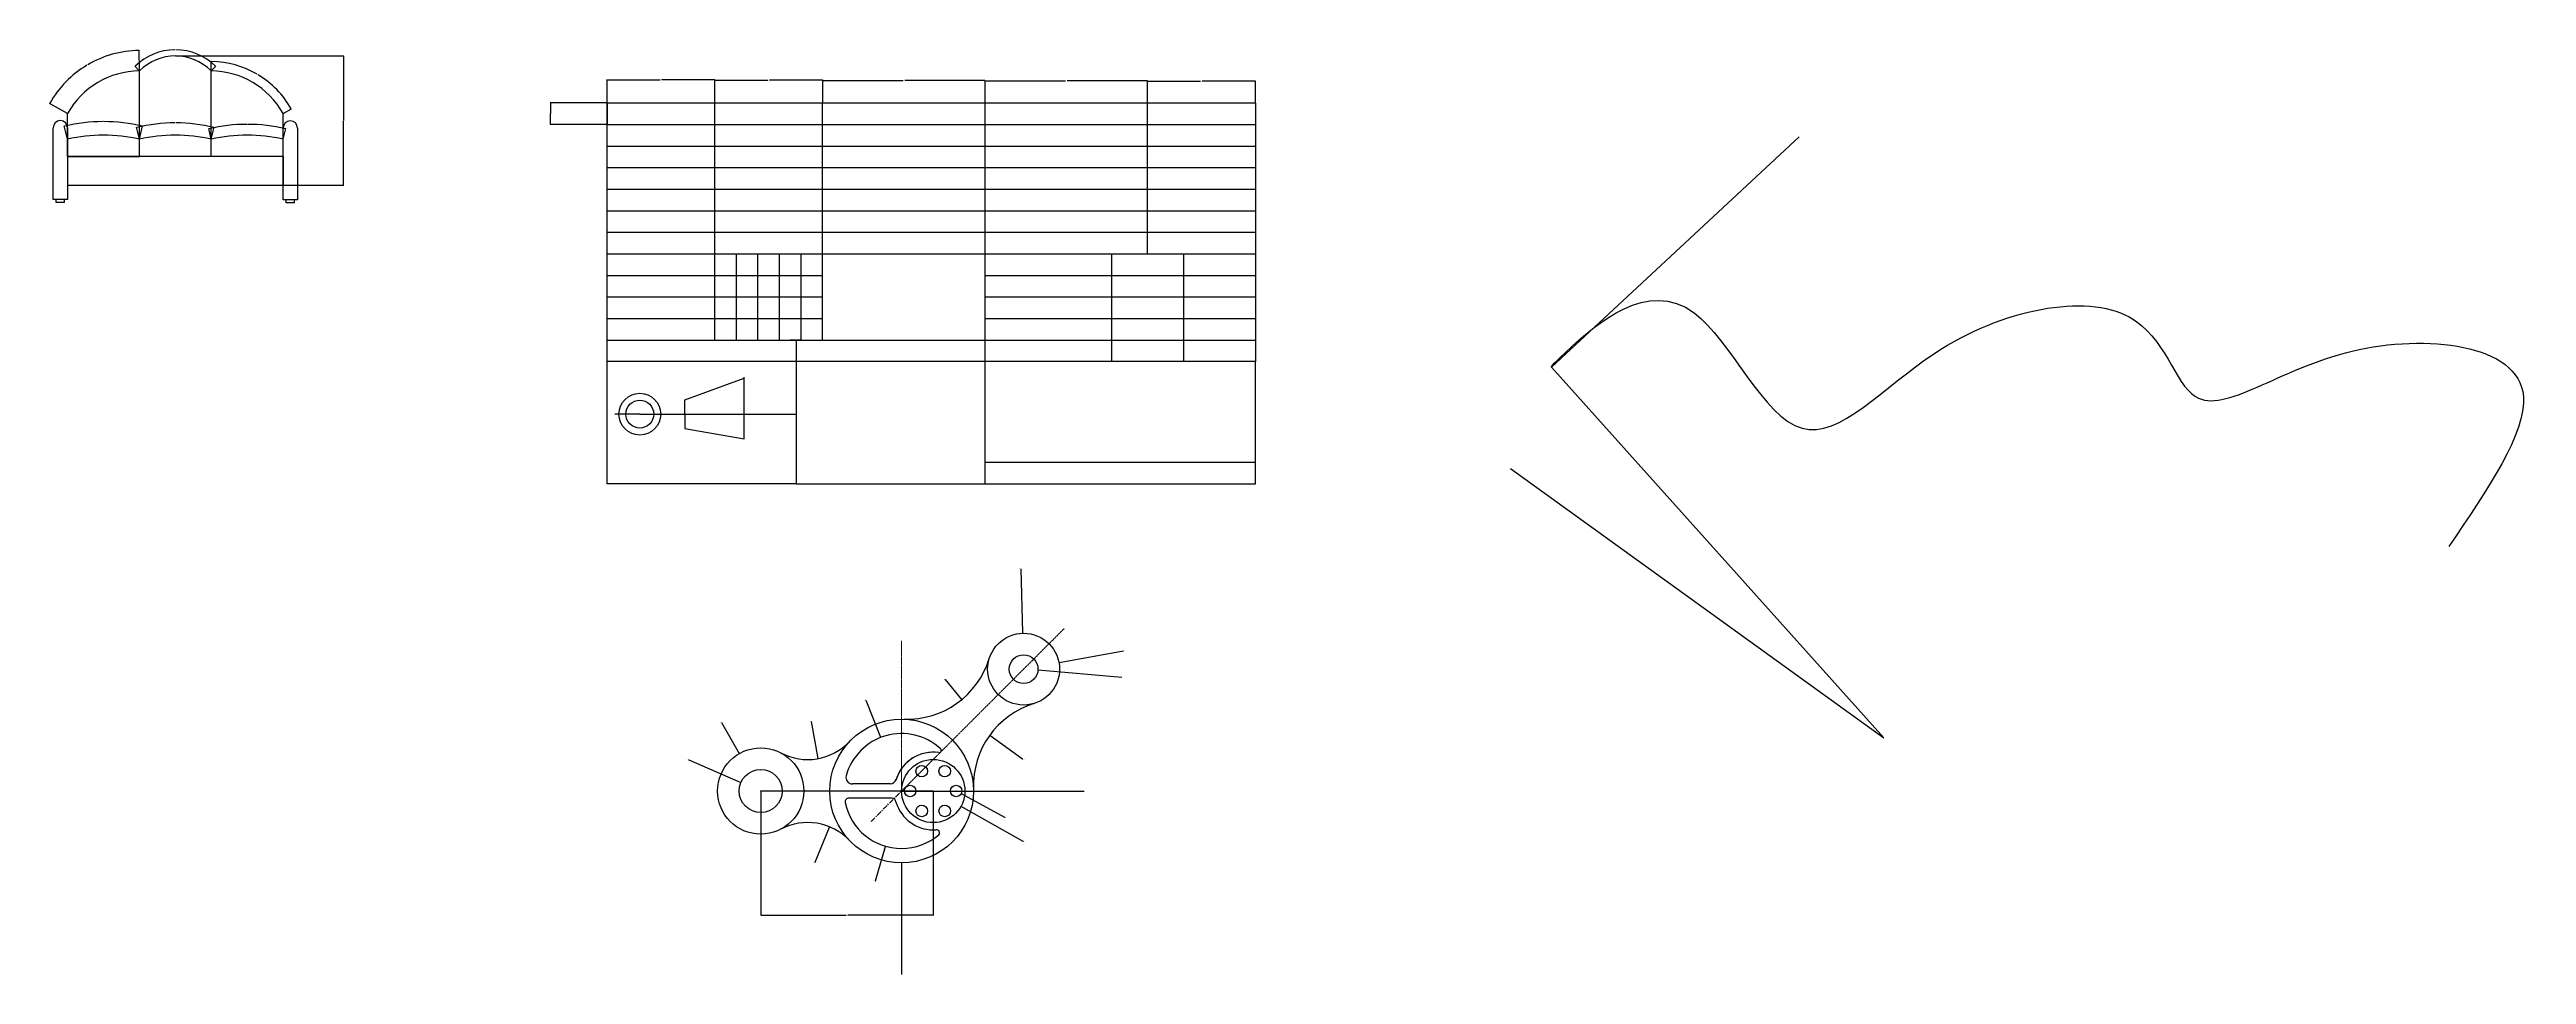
# Model space of a CAD drawing. Header units: inches. Extents: x 3092 to 10744, y -540 to 1961.
# Drawn here: x 3092 to 4815, y 1056 to 1700 of the extents above; entities that cross this region are included whole.
import ezdxf

# ---------------------------------------------------------------- set-up
doc = ezdxf.new("R2010")
doc.units = ezdxf.units.IN
doc.header["$MEASUREMENT"] = 0
doc.linetypes.add('CENTER', pattern=[2, 1.25, -0.25, 0.25, -0.25])
doc.layers.add('Center Line', color=7, linetype='CENTER', lineweight=18)
doc.layers.add('Layer2', color=7, linetype='Continuous', lineweight=25, plot=False)
doc.styles.get("Standard").update_dxf_attribs({"font": 'arial.ttf'})
doc.dimstyles.get("Standard").update_dxf_attribs({"dimtxt": 0.18, "dimasz": 0.18, "dimexe": 0.18, "dimexo": 0.0625, "dimgap": 0.09, "dimtad": 0, "dimtih": 1, "dimtoh": 1, "dimdec": 4, "dimzin": 0, "dimdsep": 46, "dimtxsty": 'Standard', "dimcen": 0.09, "dimadec": 0, "dimazin": 0, "dimtfac": 1, "dimtdec": 4, "dimtofl": 0, "dimtmove": 0, "dimatfit": 3, "dimfxl": 1, "dimtolj": 1, "dimtzin": 0, "dimarcsym": 0})

# ---------------------------------------------------------------- blocks, each defined once
blk = doc.blocks.new('*D1')
at = {"color": 0, "lineweight": -2, "transparency": 16777216}
for p, q in [((3154.1, 1685.5), (3150.9, 1688.6)), ((3204.2, 1685.5), (3207.4, 1688.6))]:
    blk.add_line(p, q, dxfattribs=at)
for start, end in [(90.3842, 134.7405), (45.2595, 89.6158)]:
    blk.add_arc((3179.2, 1660.4), 39.7, start, end, dxfattribs=at)
at = {"color": 0, "transparency": 16777216}
for points in [[(3151.2, 1688.6), (3151.2, 1688.7), (3151.1, 1688.5)], [(3207.2, 1688.7), (3207.1, 1688.6), (3207.3, 1688.5)]]:
    blk.add_solid(points, dxfattribs=at)
at = {"layer": 'Defpoints', "color": 0, "transparency": 16777216}
for p in [(3189.5, 1698.8), (3154.2, 1685.4), (3204.2, 1685.4), (3179.2, 1660.4)]:
    blk.add_point(p, dxfattribs=at)
at = {"color": 0, "transparency": 16777216, "insert": (3179.2, 1700.2), "char_height": 0.18, "attachment_point": 5}
blk.add_mtext('\\A1;90°', dxfattribs=at)
blk = doc.blocks.new('*D2')
at = {"color": 0, "lineweight": -2, "transparency": 16777216}
for p, q in [((3179.2, 1695.8), (3296.4, 1695.8)), ((3296.2, 1695.6), (3296.2, 1651)), ((3296.2, 1605.9), (3296.2, 1650.6)), ((3179.2, 1605.8), (3296.4, 1605.8))]:
    blk.add_line(p, q, dxfattribs=at)
at = {"color": 0, "transparency": 16777216}
for points in [[(3296.2, 1695.6), (3296.3, 1695.6), (3296.2, 1695.8)], [(3296.2, 1605.9), (3296.3, 1605.9), (3296.2, 1605.8)]]:
    blk.add_solid(points, dxfattribs=at)
at = {"layer": 'Defpoints', "color": 0, "transparency": 16777216}
for p in [(3179.2, 1695.8), (3179.2, 1605.8), (3296.2, 1605.8)]:
    blk.add_point(p, dxfattribs=at)
at = {"color": 0, "transparency": 16777216, "insert": (3296.2, 1650.8), "char_height": 0.18, "attachment_point": 5}
blk.add_mtext('\\A1;90.0000', dxfattribs=at)
blk = doc.blocks.new('*D3')
at = {"color": 0, "lineweight": -2, "transparency": 16777216}
for p, q in [((3204.2, 1685.5), (3204.2, 1692.1)), ((3254.2, 1655.8), (3260, 1659))]:
    blk.add_line(p, q, dxfattribs=at)
for start, end in [(59.6114, 89.177), (29.4962, 59.0609)]:
    blk.add_arc((3203.5, 1627.3), 64.6, start, end, dxfattribs=at)
at = {"color": 0, "transparency": 16777216}
for points in [[(3204.4, 1691.9), (3204.4, 1691.9), (3204.2, 1691.9)], [(3259.8, 1659.1), (3259.7, 1659.1), (3259.8, 1659)]]:
    blk.add_solid(points, dxfattribs=at)
at = {"layer": 'Defpoints', "color": 0, "transparency": 16777216}
for p in [(3204.2, 1685.4), (3245.6, 1676.3), (3254.2, 1655.8), (3203.5, 1627.3)]:
    blk.add_point(p, dxfattribs=at)
at = {"color": 0, "transparency": 16777216, "insert": (3236.5, 1682.9), "char_height": 0.18, "attachment_point": 5}
blk.add_mtext('\\A1;60°', dxfattribs=at)
blk = doc.blocks.new('*D4')
at = {"color": 0, "lineweight": -2, "transparency": 16777216}
for p, q in [((3154.2, 1685.5), (3154, 1699.8)), ((3104.1, 1655.8), (3091.7, 1662.8))]:
    blk.add_line(p, q, dxfattribs=at)
for start, end in [(120.9098, 150.5207), (90.8061, 120.4176)]:
    blk.add_arc((3154.8, 1627.3), 72.3, start, end, dxfattribs=at)
at = {"color": 0, "transparency": 16777216}
for points in [[(3153.8, 1699.6), (3153.8, 1699.5), (3154, 1699.6)], [(3091.9, 1662.8), (3091.9, 1662.9), (3091.8, 1662.7)]]:
    blk.add_solid(points, dxfattribs=at)
at = {"layer": 'Defpoints', "color": 0, "transparency": 16777216}
for p in [(3129.3, 1694.9), (3154.2, 1685.4), (3104.2, 1655.8), (3154.8, 1627.3)]:
    blk.add_point(p, dxfattribs=at)
at = {"color": 0, "transparency": 16777216, "insert": (3118, 1689.5), "char_height": 0.18, "attachment_point": 5}
blk.add_mtext('\\A1;60°', dxfattribs=at)
blk = doc.blocks.new('*D5')
at = {"color": 0, "lineweight": -2, "transparency": 16777216}
for p, q in [((3104.2, 1637.8), (3101.9, 1647.1)), ((3154.2, 1637.8), (3156.4, 1647.1))]:
    blk.add_line(p, q, dxfattribs=at)
for start, end in [(90.1318, 103.4115), (76.5885, 89.8682)]:
    blk.add_arc((3129.2, 1533.6), 116.5, start, end, dxfattribs=at)
at = {"color": 0, "transparency": 16777216}
for points in [[(3102.1, 1647), (3102.1, 1647), (3102, 1646.9)], [(3156.2, 1647), (3156.2, 1647), (3156.4, 1646.9)]]:
    blk.add_solid(points, dxfattribs=at)
at = {"layer": 'Defpoints', "color": 0, "transparency": 16777216}
for p in [(3104.2, 1637.8), (3138.3, 1649.8), (3154.2, 1637.8), (3129.2, 1533.6)]:
    blk.add_point(p, dxfattribs=at)
at = {"color": 0, "transparency": 16777216, "insert": (3129.2, 1650.2), "char_height": 0.18, "attachment_point": 5}
blk.add_mtext('\\A1;27°', dxfattribs=at)
blk = doc.blocks.new('*D6')
at = {"color": 0, "lineweight": -2, "transparency": 16777216}
for p, q in [((3154.2, 1637.8), (3152.1, 1646.2)), ((3204.2, 1637.8), (3206.2, 1646.2))]:
    blk.add_line(p, q, dxfattribs=at)
for start, end in [(90.1329, 103.4108), (76.5892, 89.8671)]:
    blk.add_arc((3179.2, 1533.6), 115.6, start, end, dxfattribs=at)
at = {"color": 0, "transparency": 16777216}
for points in [[(3152.4, 1646.1), (3152.3, 1646.1), (3152.2, 1646.1)], [(3206, 1646.1), (3206, 1646.1), (3206.2, 1646.1)]]:
    blk.add_solid(points, dxfattribs=at)
at = {"layer": 'Defpoints', "color": 0, "transparency": 16777216}
for p in [(3154.2, 1637.8), (3188.2, 1648.9), (3204.2, 1637.8), (3179.2, 1533.6)]:
    blk.add_point(p, dxfattribs=at)
at = {"color": 0, "transparency": 16777216, "insert": (3179.2, 1649.2), "char_height": 0.18, "attachment_point": 5}
blk.add_mtext('\\A1;27°', dxfattribs=at)
blk = doc.blocks.new('*D7')
at = {"color": 0, "lineweight": -2, "transparency": 16777216}
for p, q in [((3204.2, 1637.8), (3202.4, 1645.2)), ((3254.2, 1637.8), (3256, 1645.2))]:
    blk.add_line(p, q, dxfattribs=at)
for start, end in [(90.134, 103.41), (76.59, 89.866)]:
    blk.add_arc((3229.2, 1533.6), 114.6, start, end, dxfattribs=at)
at = {"color": 0, "transparency": 16777216}
for points in [[(3202.6, 1645.1), (3202.6, 1645.1), (3202.4, 1645.1)], [(3255.8, 1645.1), (3255.7, 1645.1), (3255.9, 1645.1)]]:
    blk.add_solid(points, dxfattribs=at)
at = {"layer": 'Defpoints', "color": 0, "transparency": 16777216}
for p in [(3204.2, 1637.8), (3238.2, 1647.9), (3254.2, 1637.8), (3229.2, 1533.6)]:
    blk.add_point(p, dxfattribs=at)
at = {"color": 0, "transparency": 16777216, "insert": (3229.2, 1648.2), "char_height": 0.18, "attachment_point": 5}
blk.add_mtext('\\A1;27°', dxfattribs=at)
blk = doc.blocks.new('*D8')
at = {"color": 0, "lineweight": -2, "transparency": 16777216}
for p, q in [((3479.5, 1663.1), (3479.5, 1679.3)), ((3479.7, 1679.1), (3516.4, 1679.1)), ((3554.3, 1679.1), (3517.5, 1679.1)), ((3554.5, 1663.1), (3554.5, 1679.3))]:
    blk.add_line(p, q, dxfattribs=at)
at = {"color": 0, "transparency": 16777216}
for points in [[(3479.7, 1679.1), (3479.7, 1679.1), (3479.5, 1679.1)], [(3554.3, 1679.1), (3554.3, 1679.1), (3554.5, 1679.1)]]:
    blk.add_solid(points, dxfattribs=at)
at = {"layer": 'Defpoints', "color": 0, "transparency": 16777216}
for p in [(3554.5, 1679.1), (3479.5, 1663.1), (3554.5, 1663.1)]:
    blk.add_point(p, dxfattribs=at)
at = {"color": 0, "transparency": 16777216, "insert": (3517, 1679.1), "char_height": 0.18, "attachment_point": 5}
blk.add_mtext('\\A1;75.0000', dxfattribs=at)
blk = doc.blocks.new('*D9')
at = {"color": 0, "lineweight": -2, "transparency": 16777216}
for p, q in [((3554.5, 1663.1), (3554.5, 1679.2)), ((3554.7, 1679), (3591.4, 1679)), ((3629.3, 1679), (3592.5, 1679)), ((3629.5, 1663.1), (3629.5, 1679.2))]:
    blk.add_line(p, q, dxfattribs=at)
at = {"color": 0, "transparency": 16777216}
for points in [[(3554.7, 1679.1), (3554.7, 1679), (3554.5, 1679)], [(3629.3, 1679.1), (3629.3, 1679), (3629.5, 1679)]]:
    blk.add_solid(points, dxfattribs=at)
at = {"layer": 'Defpoints', "color": 0, "transparency": 16777216}
for p in [(3629.5, 1679), (3554.5, 1663.1), (3629.5, 1663.1)]:
    blk.add_point(p, dxfattribs=at)
at = {"color": 0, "transparency": 16777216, "insert": (3592, 1679), "char_height": 0.18, "attachment_point": 5}
blk.add_mtext('\\A1;75.0000', dxfattribs=at)
blk = doc.blocks.new('*D10')
at = {"color": 0, "lineweight": -2, "transparency": 16777216}
for p, q in [((3629.5, 1663.1), (3629.5, 1678.8)), ((3629.7, 1678.7), (3685.4, 1678.7)), ((3742.3, 1678.7), (3686.6, 1678.7)), ((3742.5, 1663.1), (3742.5, 1678.8))]:
    blk.add_line(p, q, dxfattribs=at)
at = {"color": 0, "transparency": 16777216}
for points in [[(3629.7, 1678.7), (3629.7, 1678.6), (3629.5, 1678.7)], [(3742.3, 1678.7), (3742.3, 1678.6), (3742.5, 1678.7)]]:
    blk.add_solid(points, dxfattribs=at)
at = {"layer": 'Defpoints', "color": 0, "transparency": 16777216}
for p in [(3742.5, 1678.7), (3629.5, 1663.1), (3742.5, 1663.1)]:
    blk.add_point(p, dxfattribs=at)
at = {"color": 0, "transparency": 16777216, "insert": (3686, 1678.7), "char_height": 0.18, "attachment_point": 5}
blk.add_mtext('\\A1;113.0000', dxfattribs=at)
blk = doc.blocks.new('*D11')
at = {"color": 0, "lineweight": -2, "transparency": 16777216}
for p, q in [((3742.5, 1663.1), (3742.5, 1678.6)), ((3742.7, 1678.5), (3798.4, 1678.5)), ((3855.3, 1678.5), (3799.6, 1678.5)), ((3855.5, 1663.1), (3855.5, 1678.6))]:
    blk.add_line(p, q, dxfattribs=at)
at = {"color": 0, "transparency": 16777216}
for points in [[(3742.7, 1678.5), (3742.7, 1678.4), (3742.5, 1678.5)], [(3855.3, 1678.5), (3855.3, 1678.4), (3855.5, 1678.5)]]:
    blk.add_solid(points, dxfattribs=at)
at = {"layer": 'Defpoints', "color": 0, "transparency": 16777216}
for p in [(3855.5, 1678.5), (3742.5, 1663.1), (3855.5, 1663.1)]:
    blk.add_point(p, dxfattribs=at)
at = {"color": 0, "transparency": 16777216, "insert": (3799, 1678.5), "char_height": 0.18, "attachment_point": 5}
blk.add_mtext('\\A1;113.0000', dxfattribs=at)
blk = doc.blocks.new('*D12')
at = {"color": 0, "lineweight": -2, "transparency": 16777216}
for p, q in [((3855.5, 1663.1), (3855.5, 1678.5)), ((3855.7, 1678.3), (3892.4, 1678.3)), ((3930.3, 1678.3), (3893.5, 1678.3)), ((3930.5, 1663.1), (3930.5, 1678.5))]:
    blk.add_line(p, q, dxfattribs=at)
at = {"color": 0, "transparency": 16777216}
for points in [[(3855.7, 1678.3), (3855.7, 1678.3), (3855.5, 1678.3)], [(3930.3, 1678.3), (3930.3, 1678.3), (3930.5, 1678.3)]]:
    blk.add_solid(points, dxfattribs=at)
at = {"layer": 'Defpoints', "color": 0, "transparency": 16777216}
for p in [(3930.5, 1678.3), (3855.5, 1663.1), (3930.5, 1663.1)]:
    blk.add_point(p, dxfattribs=at)
at = {"color": 0, "transparency": 16777216, "insert": (3893, 1678.3), "char_height": 0.18, "attachment_point": 5}
blk.add_mtext('\\A1;75.0000', dxfattribs=at)
blk = doc.blocks.new('*D13')
at = {"color": 0, "lineweight": -2, "transparency": 16777216}
for p, q in [((3479.4, 1663.1), (3439.9, 1663.1)), ((3440.1, 1662.9), (3440.1, 1655.8)), ((3440.1, 1648.3), (3440.1, 1655.4)), ((3479.4, 1648.1), (3439.9, 1648.1))]:
    blk.add_line(p, q, dxfattribs=at)
at = {"color": 0, "transparency": 16777216}
for points in [[(3440.1, 1662.9), (3440.1, 1662.9), (3440.1, 1663.1)], [(3440.1, 1648.3), (3440.1, 1648.3), (3440.1, 1648.1)]]:
    blk.add_solid(points, dxfattribs=at)
at = {"layer": 'Defpoints', "color": 0, "transparency": 16777216}
for p in [(3479.5, 1663.1), (3440.1, 1648.1), (3479.5, 1648.1)]:
    blk.add_point(p, dxfattribs=at)
at = {"color": 0, "transparency": 16777216, "insert": (3440.1, 1655.6), "char_height": 0.18, "attachment_point": 5}
blk.add_mtext('\\A1;15.0000', dxfattribs=at)
blk = doc.blocks.new('*U14')
blk.add_circle((0, 0), 4)
blk = doc.blocks.new('*U15')
at = {"color": 0, "linetype": 'ByBlock', "lineweight": -2, "transparency": 16777216}
for p, rotation in [((3698.4, 1198), 299.9999999999999), ((3714.4, 1198), 239.9999999999999), ((3698.4, 1170.3), 59.99999999999999), ((3714.4, 1170.3), 120), ((3722.4, 1184.2), 180)]:
    blk.add_blockref('*U14', p, dxfattribs=dict(at, rotation=rotation))
blk.add_blockref('*U14', (3690.4, 1184.2), dxfattribs=at)
blk = doc.blocks.new('*D16')
at = {"color": 0, "lineweight": -2, "transparency": 16777216}
for p, q in [((3838.7, 1281.6), (3794, 1273.5)), ((3769.2, 1269), (3769.4, 1269)), ((3769.3, 1268.9), (3769.3, 1269.1))]:
    blk.add_line(p, q, dxfattribs=at)
at = {"color": 0, "transparency": 16777216}
blk.add_solid([(3794, 1273.5), (3794.1, 1273.5), (3793.9, 1273.5)], dxfattribs=at)
at = {"layer": 'Defpoints', "color": 0, "transparency": 16777216}
for p in [(3769.3, 1269), (3793.9, 1273.5)]:
    blk.add_point(p, dxfattribs=at)
at = {"color": 0, "transparency": 16777216, "insert": (3839.3, 1281.6), "char_height": 0.18, "attachment_point": 5}
blk.add_mtext('\\A1;R25.0000', dxfattribs=at)
blk = doc.blocks.new('*D17')
at = {"color": 0, "lineweight": -2, "transparency": 16777216}
for p, q in [((3769.2, 1269), (3769.4, 1269)), ((3769.3, 1268.9), (3769.3, 1269.1)), ((3837.6, 1263.3), (3779.4, 1268.2))]:
    blk.add_line(p, q, dxfattribs=at)
at = {"color": 0, "transparency": 16777216}
blk.add_solid([(3779.4, 1268.2), (3779.4, 1268.1), (3779.2, 1268.2)], dxfattribs=at)
at = {"layer": 'Defpoints', "color": 0, "transparency": 16777216}
for p in [(3769.3, 1269), (3779.2, 1268.2)]:
    blk.add_point(p, dxfattribs=at)
at = {"color": 0, "transparency": 16777216, "insert": (3838.2, 1263.3), "char_height": 0.18, "attachment_point": 5}
blk.add_mtext('\\A1;R10.0000', dxfattribs=at)
blk = doc.blocks.new('*D26')
at = {"layer": 'Defpoints', "color": 0, "transparency": 16777216}
for p in [(3571.6, 1210.2), (3586.4, 1184.2)]:
    blk.add_point(p, dxfattribs=at)
at = {"layer": 'Layer2', "color": 0, "lineweight": -2, "transparency": 16777216}
for p, q in [((3559, 1231.9), (3559.2, 1231.9)), ((3559.2, 1231.9), (3571.5, 1210.4)), ((3586.3, 1184.2), (3586.5, 1184.2)), ((3586.4, 1184.1), (3586.4, 1184.2))]:
    blk.add_line(p, q, dxfattribs=at)
at = {"layer": 'Layer2', "color": 0, "transparency": 16777216}
blk.add_solid([(3571.5, 1210.4), (3571.5, 1210.4), (3571.6, 1210.2)], dxfattribs=at)
at = {"layer": 'Layer2', "color": 0, "transparency": 16777216, "insert": (3558.4, 1231.9), "char_height": 0.18, "attachment_point": 5}
blk.add_mtext('\\A1;R30.0000', dxfattribs=at)
blk = doc.blocks.new('*D27')
at = {"layer": 'Defpoints', "color": 0, "transparency": 16777216}
for p in [(3572.7, 1190.1), (3586.4, 1184.2)]:
    blk.add_point(p, dxfattribs=at)
at = {"layer": 'Layer2', "color": 0, "lineweight": -2, "transparency": 16777216}
for p, q in [((3536.1, 1205.9), (3536.3, 1205.9)), ((3536.3, 1205.9), (3572.5, 1190.2)), ((3586.3, 1184.2), (3586.5, 1184.2)), ((3586.4, 1184.1), (3586.4, 1184.2))]:
    blk.add_line(p, q, dxfattribs=at)
at = {"layer": 'Layer2', "color": 0, "transparency": 16777216}
blk.add_solid([(3572.5, 1190.2), (3572.5, 1190.2), (3572.7, 1190.1)], dxfattribs=at)
at = {"layer": 'Layer2', "color": 0, "transparency": 16777216, "insert": (3535.5, 1205.9), "char_height": 0.18, "attachment_point": 5}
blk.add_mtext('\\A1;R15.0000', dxfattribs=at)
blk = doc.blocks.new('*D28')
at = {"layer": 'Defpoints', "color": 0, "transparency": 16777216}
for p in [(3634.4, 1159.2), (3619.1, 1122.3)]:
    blk.add_point(p, dxfattribs=at)
at = {"layer": 'Layer2', "color": 0, "lineweight": -2, "transparency": 16777216}
for p, q in [((3624.2, 1134.6), (3634.3, 1159.1)), ((3624, 1134.6), (3624.2, 1134.6))]:
    blk.add_line(p, q, dxfattribs=at)
at = {"layer": 'Layer2', "color": 0, "transparency": 16777216}
blk.add_solid([(3634.3, 1159.1), (3634.3, 1159), (3634.4, 1159.2)], dxfattribs=at)
at = {"layer": 'Layer2', "color": 0, "transparency": 16777216, "insert": (3623.4, 1134.6), "char_height": 0.18, "attachment_point": 5}
blk.add_mtext('\\A1;R40.0000', dxfattribs=at)
blk = doc.blocks.new('*D29')
at = {"layer": 'Defpoints', "color": 0, "transparency": 16777216}
for p in [(3619.1, 1246.1), (3626.1, 1206.7)]:
    blk.add_point(p, dxfattribs=at)
at = {"layer": 'Layer2', "color": 0, "lineweight": -2, "transparency": 16777216}
for p, q in [((3621.3, 1232.5), (3621.5, 1232.5)), ((3621.5, 1232.5), (3626.1, 1206.9))]:
    blk.add_line(p, q, dxfattribs=at)
at = {"layer": 'Layer2', "color": 0, "transparency": 16777216}
blk.add_solid([(3626.1, 1206.9), (3626.1, 1206.9), (3626.1, 1206.7)], dxfattribs=at)
at = {"layer": 'Layer2', "color": 0, "transparency": 16777216, "insert": (3620.7, 1232.5), "char_height": 0.18, "attachment_point": 5}
blk.add_mtext('\\A1;R40.0000', dxfattribs=at)
blk = doc.blocks.new('*D30')
at = {"layer": 'Defpoints', "color": 0, "transparency": 16777216}
for p in [(3768.6, 1294), (3769.3, 1269)]:
    blk.add_point(p, dxfattribs=at)
at = {"layer": 'Layer2', "color": 0, "lineweight": -2, "transparency": 16777216}
for p, q in [((3767.3, 1338.9), (3767.4, 1338.9)), ((3767.4, 1338.9), (3768.6, 1294.2)), ((3769.2, 1269), (3769.4, 1269)), ((3769.3, 1268.9), (3769.3, 1269.1))]:
    blk.add_line(p, q, dxfattribs=at)
at = {"layer": 'Layer2', "color": 0, "transparency": 16777216}
blk.add_solid([(3768.6, 1294.2), (3768.6, 1294.2), (3768.6, 1294)], dxfattribs=at)
at = {"layer": 'Layer2', "color": 0, "transparency": 16777216, "insert": (3766.6, 1338.9), "char_height": 0.18, "attachment_point": 5}
blk.add_mtext('\\A1;R25.0000', dxfattribs=at)
blk = doc.blocks.new('*D31')
at = {"layer": 'Defpoints', "color": 0, "transparency": 16777216}
for p in [(3688.1, 1294.1), (3726.2, 1247.8)]:
    blk.add_point(p, dxfattribs=at)
at = {"layer": 'Layer2', "color": 0, "lineweight": -2, "transparency": 16777216}
for p, q in [((3714.5, 1261.8), (3714.7, 1261.8)), ((3714.7, 1261.8), (3726.1, 1247.9))]:
    blk.add_line(p, q, dxfattribs=at)
at = {"layer": 'Layer2', "color": 0, "transparency": 16777216}
blk.add_solid([(3726.1, 1248), (3726.1, 1247.9), (3726.2, 1247.8)], dxfattribs=at)
at = {"layer": 'Layer2', "color": 0, "transparency": 16777216, "insert": (3713.9, 1261.8), "char_height": 0.18, "attachment_point": 5}
blk.add_mtext('\\A1;R60.0000', dxfattribs=at)
blk = doc.blocks.new('*D32')
at = {"layer": 'Defpoints', "color": 0, "transparency": 16777216}
for p in [(3776.6, 1245.1), (3794.4, 1187.8)]:
    blk.add_point(p, dxfattribs=at)
at = {"layer": 'Layer2', "color": 0, "lineweight": -2, "transparency": 16777216}
for p, q in [((3776.8, 1244.8), (3776.7, 1245)), ((3776.9, 1244.8), (3776.8, 1244.8))]:
    blk.add_line(p, q, dxfattribs=at)
at = {"layer": 'Layer2', "color": 0, "transparency": 16777216}
blk.add_solid([(3776.7, 1245), (3776.7, 1244.9), (3776.6, 1245.1)], dxfattribs=at)
at = {"layer": 'Layer2', "color": 0, "transparency": 16777216, "insert": (3777.6, 1244.8), "char_height": 0.18, "attachment_point": 5}
blk.add_mtext('\\A1;R60.0000', dxfattribs=at)
blk = doc.blocks.new('*D33')
at = {"layer": 'Defpoints', "color": 0, "transparency": 16777216}
for p in [(3745.7, 1222.9), (3794.4, 1187.8)]:
    blk.add_point(p, dxfattribs=at)
at = {"layer": 'Layer2', "color": 0, "lineweight": -2, "transparency": 16777216}
for p, q in [((3768.5, 1206.4), (3745.8, 1222.8)), ((3768.7, 1206.4), (3768.5, 1206.4))]:
    blk.add_line(p, q, dxfattribs=at)
at = {"layer": 'Layer2', "color": 0, "transparency": 16777216}
blk.add_solid([(3745.8, 1222.8), (3745.8, 1222.7), (3745.7, 1222.9)], dxfattribs=at)
at = {"layer": 'Layer2', "color": 0, "transparency": 16777216, "insert": (3769.3, 1206.4), "char_height": 0.18, "attachment_point": 5}
blk.add_mtext('\\A1;R60.0000', dxfattribs=at)
blk = doc.blocks.new('*D34')
at = {"layer": 'Defpoints', "color": 0, "transparency": 16777216}
for p in [(3706.4, 1184.2), (3725.6, 1173.4)]:
    blk.add_point(p, dxfattribs=at)
at = {"layer": 'Layer2', "color": 0, "lineweight": -2, "transparency": 16777216}
for p, q in [((3706.3, 1184.2), (3706.5, 1184.2)), ((3706.4, 1184.1), (3706.4, 1184.2)), ((3768.9, 1149), (3725.8, 1173.3)), ((3769.1, 1149), (3768.9, 1149))]:
    blk.add_line(p, q, dxfattribs=at)
at = {"layer": 'Layer2', "color": 0, "transparency": 16777216}
blk.add_solid([(3725.8, 1173.3), (3725.7, 1173.3), (3725.6, 1173.4)], dxfattribs=at)
at = {"layer": 'Layer2', "color": 0, "transparency": 16777216, "insert": (3769.7, 1149), "char_height": 0.18, "attachment_point": 5}
blk.add_mtext('\\A1;R22.0000', dxfattribs=at)
blk = doc.blocks.new('*D35')
at = {"layer": 'Defpoints', "color": 0, "transparency": 16777216}
for p in [(3722.4, 1184.2), (3725.9, 1182.2)]:
    blk.add_point(p, dxfattribs=at)
at = {"layer": 'Layer2', "color": 0, "lineweight": -2, "transparency": 16777216}
for p, q in [((3722.3, 1184.2), (3722.5, 1184.2)), ((3722.4, 1184.1), (3722.4, 1184.2)), ((3756.2, 1165.7), (3726.1, 1182.2)), ((3756.4, 1165.7), (3756.2, 1165.7))]:
    blk.add_line(p, q, dxfattribs=at)
at = {"layer": 'Layer2', "color": 0, "transparency": 16777216}
blk.add_solid([(3726.1, 1182.2), (3726.1, 1182.1), (3725.9, 1182.2)], dxfattribs=at)
at = {"layer": 'Layer2', "color": 0, "transparency": 16777216, "insert": (3756.9, 1165.7), "char_height": 0.18, "attachment_point": 5}
blk.add_mtext('\\A1;R4.0000', dxfattribs=at)
blk = doc.blocks.new('*D36')
at = {"layer": 'Defpoints', "color": 0, "transparency": 16777216}
for p in [(3669.8, 1221.4), (3684.4, 1184.2)]:
    blk.add_point(p, dxfattribs=at)
at = {"layer": 'Layer2', "color": 0, "lineweight": -2, "transparency": 16777216}
for p, q in [((3659.4, 1247.4), (3659.6, 1247.4)), ((3659.6, 1247.4), (3669.8, 1221.6)), ((3684.3, 1184.2), (3684.5, 1184.2)), ((3684.4, 1184.1), (3684.4, 1184.2))]:
    blk.add_line(p, q, dxfattribs=at)
at = {"layer": 'Layer2', "color": 0, "transparency": 16777216}
blk.add_solid([(3669.8, 1221.6), (3669.7, 1221.6), (3669.8, 1221.4)], dxfattribs=at)
at = {"layer": 'Layer2', "color": 0, "transparency": 16777216, "insert": (3658.8, 1247.4), "char_height": 0.18, "attachment_point": 5}
blk.add_mtext('\\A1;R40.0000', dxfattribs=at)
blk = doc.blocks.new('*D37')
at = {"layer": 'Defpoints', "color": 0, "transparency": 16777216}
for p in [(3684.4, 1184.2), (3673.3, 1145.7)]:
    blk.add_point(p, dxfattribs=at)
at = {"layer": 'Layer2', "color": 0, "lineweight": -2, "transparency": 16777216}
for p, q in [((3684.3, 1184.2), (3684.5, 1184.2)), ((3684.4, 1184.1), (3684.4, 1184.2)), ((3666.3, 1121.7), (3673.2, 1145.6)), ((3666.1, 1121.7), (3666.3, 1121.7))]:
    blk.add_line(p, q, dxfattribs=at)
at = {"layer": 'Layer2', "color": 0, "transparency": 16777216}
blk.add_solid([(3673.2, 1145.6), (3673.3, 1145.6), (3673.3, 1145.7)], dxfattribs=at)
at = {"layer": 'Layer2', "color": 0, "transparency": 16777216, "insert": (3665.5, 1121.7), "char_height": 0.18, "attachment_point": 5}
blk.add_mtext('\\A1;R40.0000', dxfattribs=at)
blk = doc.blocks.new('*D38')
at = {"layer": 'Defpoints', "color": 0, "transparency": 16777216}
for p in [(3586.4, 1184.2), (3706.4, 1184.2), (3586.4, 1097.8)]:
    blk.add_point(p, dxfattribs=at)
at = {"layer": 'Layer2', "color": 0, "lineweight": -2, "transparency": 16777216}
for p, q in [((3586.4, 1184.1), (3586.4, 1097.6)), ((3706.4, 1184.1), (3706.4, 1097.6)), ((3586.6, 1097.8), (3645.8, 1097.8)), ((3706.2, 1097.8), (3647, 1097.8))]:
    blk.add_line(p, q, dxfattribs=at)
at = {"layer": 'Layer2', "color": 0, "transparency": 16777216}
for points in [[(3586.6, 1097.9), (3586.6, 1097.8), (3586.4, 1097.8)], [(3706.2, 1097.9), (3706.2, 1097.8), (3706.4, 1097.8)]]:
    blk.add_solid(points, dxfattribs=at)
at = {"layer": 'Layer2', "color": 0, "transparency": 16777216, "insert": (3646.4, 1097.8), "char_height": 0.18, "attachment_point": 5}
blk.add_mtext('\\A1;120.0000', dxfattribs=at)

msp = doc.modelspace()

# ---------------------------------------------------------------- linework, layer by layer
for p, q in [((3154.16766, 1625.7689), (3154.16766, 1685.41356)), ((3204.16766, 1625.7689), (3204.16766, 1685.41356)), ((3104.16766, 1637.7689), (3104.16766, 1655.7689)), ((3254.16766, 1637.7689), (3254.16766, 1655.7689)), ((3479.47871, 1663.08459), (3554.47871, 1663.08459)), ((3479.47871, 1483.08459), (3479.47871, 1663.08459)), ((3479.47871, 1663.08459), (3479.47871, 1648.08459)), ((3554.47871, 1663.08459), (3629.47871, 1663.08459)), ((3554.47871, 1498.08459), (3554.47871, 1663.08459)), ((3629.47871, 1663.08459), (3742.47871, 1663.08459)), ((3629.47871, 1498.08459), (3629.47871, 1663.08459)), ((3742.47871, 1663.08459), (3855.47871, 1663.08459)), ((3742.47871, 1398.08459), (3742.47871, 1663.08459)), ((3855.47871, 1663.08459), (3930.47871, 1663.08459)), ((3855.47871, 1558.08459), (3855.47871, 1663.08459)), ((3930.47871, 1663.08459), (3930.47871, 1483.08459)), ((3094.16766, 1595.7689), (3094.16766, 1645.7689)), ((3104.16766, 1645.7689), (3104.16766, 1605.7689)), ((3104.16766, 1625.7689), (3104.16766, 1637.7689)), ((3254.16766, 1595.59664), (3254.16766, 1645.59664)), ((3254.16766, 1625.7689), (3254.16766, 1637.7689)), ((3264.16766, 1645.59664), (3264.16766, 1605.59664)), ((3479.47871, 1648.08459), (3930.47871, 1648.08459)), ((4136.49107, 1479.29499), (4308.84383, 1639.55315)), ((3254.16766, 1625.7689), (3104.16766, 1625.7689)), ((3104.16766, 1625.7689), (3104.16766, 1605.7689)), ((3104.16766, 1625.7689), (3154.16766, 1625.7689)), ((3254.16766, 1625.7689), (3204.16766, 1625.7689)), ((3254.16766, 1625.7689), (3254.16766, 1605.7689)), ((3479.47871, 1633.08459), (3930.47871, 1633.08459)), ((3104.16766, 1605.7689), (3254.16766, 1605.7689)), ((3104.16766, 1605.7689), (3104.16766, 1595.7689)), ((3264.16766, 1605.59664), (3264.16766, 1595.59664)), ((3479.47871, 1618.08459), (3930.47871, 1618.08459)), ((3479.47871, 1603.08459), (3930.47871, 1603.08459)), ((3104.16766, 1595.7689), (3094.16766, 1595.7689)), ((3096.16766, 1593.7689), (3096.16766, 1595.7689)), ((3102.16766, 1593.7689), (3096.16766, 1593.7689)), ((3102.16766, 1593.7689), (3102.16766, 1595.7689)), ((3264.16766, 1595.59664), (3254.16766, 1595.59664)), ((3256.16766, 1593.59664), (3256.16766, 1595.59664)), ((3262.16766, 1593.59664), (3256.16766, 1593.59664)), ((3262.16766, 1593.59664), (3262.16766, 1595.59664)), ((3479.47871, 1588.08459), (3930.47871, 1588.08459)), ((3479.47871, 1573.08459), (3930.47871, 1573.08459)), ((3479.47871, 1558.08459), (3930.47871, 1558.08459)), ((3569.47871, 1498.08459), (3569.47871, 1558.08459)), ((3584.47871, 1498.08459), (3584.47871, 1558.08459)), ((3599.47871, 1498.08459), (3599.47871, 1558.08459)), ((3614.47871, 1498.08459), (3614.47871, 1558.08459)), ((3830.47871, 1558.08459), (3830.47871, 1483.08459)), ((3880.47871, 1558.08459), (3880.47871, 1483.08459)), ((3479.47871, 1543.08459), (3629.47871, 1543.08459)), ((3742.47871, 1543.08459), (3930.47871, 1543.08459)), ((3479.47871, 1528.08459), (3554.47871, 1528.08459)), ((3554.47871, 1528.08459), (3629.47871, 1528.08459)), ((3742.47871, 1528.08459), (3930.47871, 1528.08459)), ((3479.47871, 1513.08459), (3629.47871, 1513.08459)), ((3742.47871, 1513.08459), (3930.47871, 1513.08459)), ((3479.47871, 1498.08459), (3742.47871, 1498.08459)), ((3554.47871, 1483.08459), (3479.47871, 1483.08459)), ((3479.47871, 1398.08459), (3479.47871, 1483.08459)), ((3629.47871, 1483.08459), (3554.47871, 1483.08459)), ((3614.47871, 1498.08459), (3606.97871, 1498.08459)), ((3610.97871, 1498.08459), (3610.97871, 1448.08459)), ((3742.47871, 1483.08459), (3629.47871, 1483.08459)), ((3742.47871, 1498.08459), (3930.47871, 1498.08459)), ((3855.47871, 1483.08459), (3742.47871, 1483.08459)), ((3930.47871, 1483.08459), (3855.47871, 1483.08459)), ((3930.47871, 1398.08459), (3930.47871, 1483.08459)), ((3533.61489, 1456.4962), (3574.92191, 1471.53072)), ((3574.92191, 1429.21266), (3574.92191, 1472.25857)), ((4367.57764, 1221.19135), (4136.49107, 1479.29499)), ((3533.61489, 1446.4962), (3533.61489, 1456.4962)), ((3610.97871, 1448.08459), (3610.97871, 1398.08459)), ((3502.29306, 1446.4962), (3484.79677, 1446.4962)), ((3502.29306, 1446.4962), (3610.97871, 1446.4962)), ((3533.61489, 1446.4962), (3533.61489, 1436.4962)), ((3533.61489, 1436.4962), (3574.92191, 1429.21266)), ((3742.47871, 1413.08459), (3930.47871, 1413.08459)), ((3610.97871, 1398.08459), (3479.47871, 1398.08459)), ((3610.97871, 1398.08459), (3742.47871, 1398.08459)), ((3742.47871, 1398.08459), (3855.47871, 1398.08459)), ((3855.47871, 1398.08459), (3930.47871, 1398.08459)), ((4108.01212, 1408.60229), (4367.57764, 1221.19135)), ((3676.39403, 1189.15823), (3650.19452, 1189.15851)), ((3684.41754, 1184.15814), (3586.41754, 1184.15814)), ((3706.41754, 1184.15814), (3586.41754, 1184.15814)), ((3677.88685, 1179.15814), (3647.67519, 1179.15814)), ((3680.38683, 1176.66951), (3681.33767, 1174.15814)), ((3684.41754, 1184.15814), (3811.38146, 1184.15814)), ((3684.41754, 1168.50566), (3684.41754, 1168.37993)), ((3706.41754, 1157.15829), (3706.41754, 1157.15814)), ((3684.41754, 1144.15814), (3684.41754, 1144.06814)), ((3684.41754, 1134.15814), (3684.41754, 1056.47455))]:
    msp.add_line(p, q)
at = {"linetype": 'CENTER', "ltscale": 3}
msp.add_line((3663.20434, 1162.94494), (3711.02203, 1210.76263), dxfattribs=at)
for centre, radius in [((3502.29306, 1446.4962), 14.53577), ((3502.29306, 1446.4962), 9.69051), ((3769.27035, 1269.01095), 25), ((3769.27035, 1269.01095), 10), ((3684.41754, 1184.15814), 50), ((3586.41754, 1184.15814), 30), ((3706.41754, 1184.15814), 22), ((3586.41754, 1184.15814), 15)]:
    msp.add_circle(centre, radius)
for centre, radius, start, end in [((3179.16766, 1660.41356), 35.35534, 45, 135), ((3154.84069, 1627.28996), 58.1275, 90.66341424, 150.66341424), ((3203.49463, 1627.28996), 58.1275, 29.33658576, 89.33658576), ((3099.16766, 1645.7689), 5, 0, 180), ((3129.16766, 1533.63641), 107.09144, 76.5, 103.5), ((3179.16766, 1533.63641), 107.09144, 76.5, 103.5), ((3229.16766, 1533.63641), 107.09144, 76.5, 103.5), ((3259.16766, 1645.59664), 5, 0, 180), ((3688.05678, 1294.09792), 60, 268.10407856, 342.8340185), ((3794.35732, 1187.79738), 60, 107.1659815, 181.89592144), ((3684.41754, 1184.15814), 40, 47.31504572, 164.50629322), ((3619.09101, 1246.06488), 40, 242.17556486, 316.53963214), ((3706.32754, 1184.15814), 27, 89.90450698, 164.13368376), ((3706.41754, 1184.15814), 27, 81.81363853, 162.46472803), ((3710.4833, 1212.42022), 1.55303, 261.81363853, 47.31504572), ((3706.32754, 1184.15814), 27, 70.7047666, 70.94070475), ((3650.19457, 1193.64496), 4.48646, 164.50629322, 269.99940041), ((3676.39408, 1193.64483), 4.48659, 269.99940041, 342.46472803), ((3684.41754, 1184.15814), 40, 180, 180.06445776), ((3684.41754, 1184.15814), 40, 180, 180.06445777), ((3684.41754, 1184.15814), 40, 180, 180.06445776), ((3684.41754, 1184.06814), 40, 179.87108439, 179.93554224), ((3647.67519, 1176.65814), 2.5, 90, 191.53695903), ((3684.41754, 1184.15814), 40, 191.53695903, 270), ((3677.88685, 1176.65814), 2.5, 0.26069277, 90), ((3706.41754, 1184.15814), 27, 201.73846079, 274.32737527), ((3619.09101, 1122.2514), 40, 43.46036786, 117.82443514), ((3706.32754, 1184.15814), 27, 270.09549302, 270.19098629), ((3708.6211, 1155.03783), 2.20356, 324.534527, 94.32737527), ((3684.41754, 1184.15814), 40, 270, 310.53836352)]:
    msp.add_arc(centre, radius, start, end)
msp.add_open_spline([(4136.49107, 1479.29499), (4136.69594, 1480.0884), (4137.15273, 1481.85739), (4232.15529, 1566.86816), (4305.51299, 1392.2888), (4406.82159, 1512.23846), (4556.58467, 1539.37237), (4577.82964, 1423.01859), (4678.3081, 1509.38383), (4854.08863, 1491.06442), (4787.70794, 1393.93452), (4760.68659, 1354.3962)], degree=3, knots=[0, 0, 0, 0, 257.9469616005, 575.1209054526, 824.2239720024, 1063.0091582342, 1378.7078743016, 1644.0247456856, 2006.6244725588, 2363.3282682946, 2608.2160656273, 2608.2160656273, 2608.2160656273, 2608.2160656273])
at = {"layer": 'Center Line'}
for p, q in [((3740.98608, 1240.72668), (3797.55463, 1297.29522)), ((3684.41754, 1184.15814), (3684.41754, 1288.59716)), ((3684.41754, 1184.15814), (3740.98608, 1240.72668))]:
    msp.add_line(p, q, dxfattribs=at)

# ---------------------------------------------------------------- block references
at = {"linetype": 'CENTER'}
msp.add_blockref('*U15', (0, 0), dxfattribs=at)

# ---------------------------------------------------------------- dimensions: what is measured, and where the dimension line sits
for base, center, p1, p2, picture, middle in [((3129.33217, 1694.92689), (3154.84069, 1627.28996), (3154.16766, 1685.41356), (3104.16766, 1655.7689), '*D4', (3117.97467, 1689.46982)), ((3189.45534, 1698.8077), (3179.16766, 1660.41356), (3204.16766, 1685.41356), (3154.16766, 1685.41356), '*D1', (3179.16766, 1700.1621)), ((3245.60619, 1676.31245), (3203.49463, 1627.28996), (3254.16766, 1655.7689), (3204.16766, 1685.41356), '*D3', (3236.45375, 1682.88028)), ((3138.31029, 1649.80452), (3129.16766, 1533.63641), (3154.16766, 1637.7689), (3104.16766, 1637.7689), '*D5', (3129.16766, 1650.16374)), ((3188.23832, 1648.89011), (3179.16766, 1533.63641), (3204.16766, 1637.7689), (3154.16766, 1637.7689), '*D6', (3179.16766, 1649.2465)), ((3238.15841, 1647.87476), (3229.16766, 1533.63641), (3254.16766, 1637.7689), (3204.16766, 1637.7689), '*D7', (3229.16766, 1648.22801))]:
    dim = msp.add_angular_dim_3p(base=base, center=center, p1=p1, p2=p2, dimstyle='Standard')
    dim.commit()
    dim.dimension.update_dxf_attribs({"geometry": picture, "text_midpoint": middle})
for base, p1, p2, picture, middle in [((3296.23032, 1605.7689), (3179.16766, 1695.7689), (3179.16766, 1605.7689), '*D2', (3296.23032, 1650.7689)), ((3440.10639, 1648.08459), (3479.47871, 1663.08459), (3479.47871, 1648.08459), '*D13', (3440.10639, 1655.58459))]:
    dim = msp.add_linear_dim(base=base, p1=p1, p2=p2, angle=90, dimstyle='Standard')
    dim.commit()
    dim.dimension.update_dxf_attribs({"geometry": picture, "text_midpoint": middle})
for base, p1, p2, picture, middle in [((3554.47871, 1679.10793), (3479.47871, 1663.08459), (3554.47871, 1663.08459), '*D8', (3516.97871, 1679.10793)), ((3629.47871, 1679.02994), (3554.47871, 1663.08459), (3629.47871, 1663.08459), '*D9', (3591.97871, 1679.02994)), ((3742.47871, 1678.65315), (3629.47871, 1663.08459), (3742.47871, 1663.08459), '*D10', (3685.97871, 1678.65315)), ((3855.47871, 1678.46858), (3742.47871, 1663.08459), (3855.47871, 1663.08459), '*D11', (3798.97871, 1678.46858)), ((3930.47871, 1678.29333), (3855.47871, 1663.08459), (3930.47871, 1663.08459), '*D12', (3892.97871, 1678.29333))]:
    dim = msp.add_linear_dim(base=base, p1=p1, p2=p2, dimstyle='Standard')
    dim.commit()
    dim.dimension.update_dxf_attribs({"geometry": picture, "text_midpoint": middle})
for mpoint, picture, middle in [((3793.86992, 1273.46753), '*D16', (3838.72234, 1281.59322)), ((3779.23528, 1268.1741), '*D17', (3837.59394, 1263.27317))]:
    dim = msp.add_radius_dim(center=(3769.27035, 1269.01095), mpoint=mpoint, dimstyle='Standard')
    dim.commit()
    dim.dimension.update_dxf_attribs({"geometry": picture, "text_midpoint": middle, "dimtype": 164})
at = {"layer": 'Layer2'}
for center, mpoint, picture, middle in [((3769.27035, 1269.01095), (3768.61882, 1294.00246), '*D30', (3766.64862, 1338.91344)), ((3688.05678, 1294.09792), (3726.21991, 1247.79916), '*D31', (3713.92057, 1261.75068)), ((3619.09101, 1246.06488), (3626.11507, 1206.68643), '*D29', (3620.71445, 1232.48204)), ((3684.41754, 1184.15814), (3669.81764, 1221.39848), '*D36', (3658.82119, 1247.40838)), ((3794.35732, 1187.79738), (3776.64887, 1245.12461), '*D32', (3777.5545, 1244.78065)), ((3586.41754, 1184.15814), (3571.57076, 1210.22676), '*D26', (3558.39948, 1231.94989)), ((3794.35732, 1187.79738), (3745.66635, 1222.85718), '*D33', (3769.3126, 1206.40636)), ((3586.41754, 1184.15814), (3572.65391, 1190.12157), '*D27', (3535.49742, 1205.8742)), ((3684.41754, 1184.15814), (3673.2828, 1145.73916), '*D37', (3665.51014, 1121.67875)), ((3706.41754, 1184.15814), (3725.59888, 1173.38428), '*D34', (3769.74244, 1149.03852)), ((3722.41694, 1184.15814), (3725.92902, 1182.24366), '*D35', (3756.9217, 1165.74678)), ((3619.09101, 1122.2514), (3634.36071, 1159.22215), '*D28', (3623.37747, 1134.56516))]:
    dim = msp.add_radius_dim(center=center, mpoint=mpoint, dimstyle='Standard', dxfattribs=at)
    dim.commit()
    dim.dimension.update_dxf_attribs({"geometry": picture, "text_midpoint": middle, "dimtype": 164})
dim = msp.add_linear_dim(base=(3586.41754, 1097.82082), p1=(3706.41754, 1184.15814), p2=(3586.41754, 1184.15814), dimstyle='Standard', dxfattribs=at)
dim.commit()
dim.dimension.update_dxf_attribs({"geometry": '*D38', "text_midpoint": (3646.41754, 1097.82082)})

doc.saveas('drawing.dxf')
